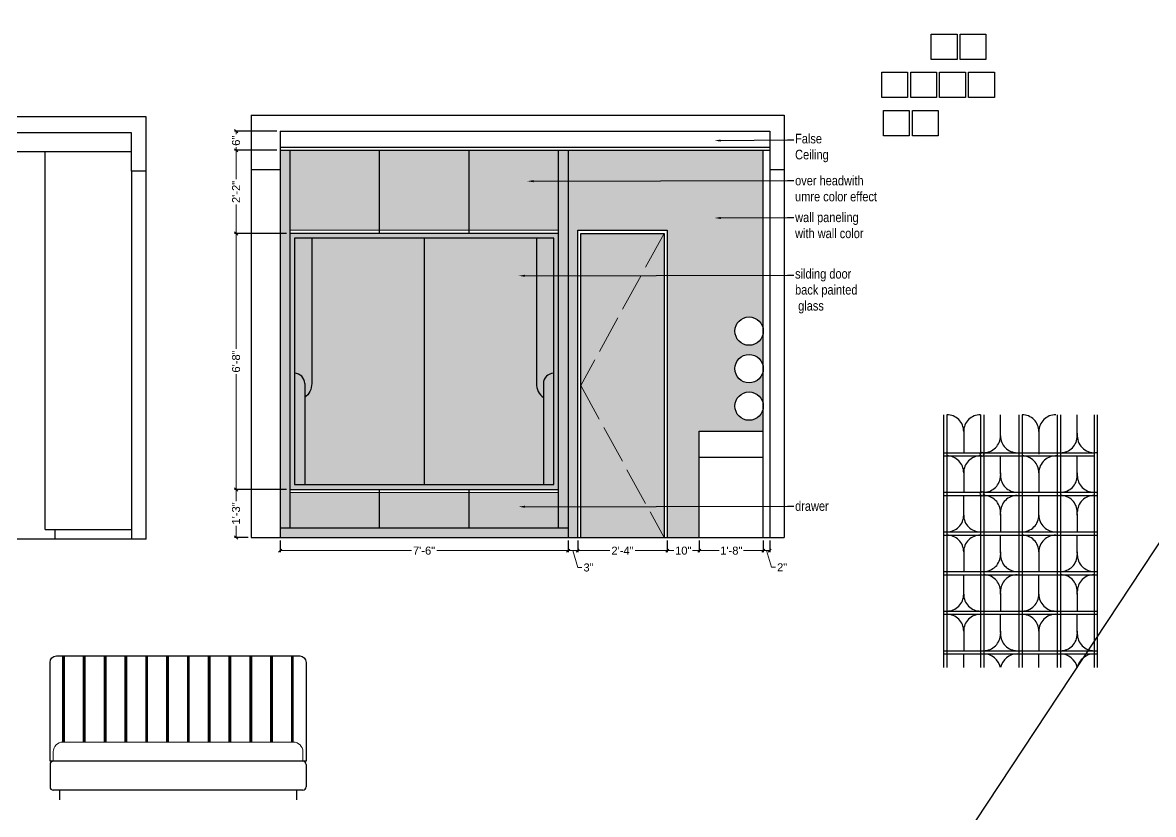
# Model space of a CAD drawing. Header units: millimetres. Extents: x 56222 to 3066687, y -650199 to -121287.
# Drawn here: x 128827.4 to 129180.8, y -183241.9 to -182994.4 of the extents above; entities that cross this region are included whole.
import ezdxf
from ezdxf import colors
from ezdxf.entities.mleader import LeaderData, LeaderLine
from ezdxf.math import Vec2, Vec3

# ---------------------------------------------------------------- set-up
doc = ezdxf.new("R2010")
doc.units = ezdxf.units.MM
doc.header["$MEASUREMENT"] = 0
doc.header["$PDMODE"] = 35
doc.linetypes.add('ACAD_ISO02W100', pattern=[15, 12, -3])
doc.layers.get('Defpoints').update_dxf_attribs({"color": 220})
doc.layers.add('AR HATCH-7', color=7, linetype='Continuous')
for name, color, linetype, lineweight in [('dim05', 1, 'Continuous', 13), ('FURNI', 25, 'Continuous', 5), ('FURNITURE', 32, 'Continuous', 9), ('SECTION ( SLAB PLine )', 104, 'Continuous', 30), ('Text', 7, 'Continuous', 15), ('TILE', 14, 'Continuous', 9), ('wall', 7, 'Continuous', 30), ('XX~SLAB ( BEAM )~ ( DIM )', 7, 'Continuous', 9)]:
    doc.layers.add(name, color=color, linetype=linetype, lineweight=lineweight)
doc.styles.add('Arial', font='arial.ttf')
doc.styles.get("Standard").update_dxf_attribs({"font": 'arial.ttf', "height": 6})
doc.styles.add('style4', font='ARIALN.TTF')
doc.dimstyles.new('ISO-25', dxfattribs={"dimtxt": 2.5, "dimasz": 1, "dimexe": 0.5, "dimexo": 1, "dimtad": 0, "dimdec": 1, "dimlunit": 4, "dimtxsty": 'Standard', "dimblk": 'OBLIQUE', "dimcen": 2.5, "dimclrd": 1, "dimclre": 1, "dimclrt": 5, "dimadec": 0, "dimazin": 0, "dimtfac": 1, "dimtdec": 1, "dimtmove": 0, "dimatfit": 3, "dimfxl": 1, "dimlwd": -1, "dimarcsym": 0})

# ---------------------------------------------------------------- blocks, each defined once
blk = doc.blocks.new('_Oblique')
at = {"layer": 'wall', "color": 0, "lineweight": -2}
blk.add_line((-0.5, -0.5), (0.5, 0.5), dxfattribs=at)
blk = doc.blocks.new('*D251')
at = {"layer": 'Defpoints', "color": 0, "lineweight": 30, "transparency": 16777216}
for p in [(128907.9007608102, -183028.3383453795), (128894.152326698, -183034.3383453795), (128907.9007608102, -183034.3383453795)]:
    blk.add_point(p, dxfattribs=at)
at = {"layer": 'dim05', "color": 1, "linetype": 'Continuous', "lineweight": -2, "transparency": 16777216}
for p, q in [((128906.9007608102, -183028.3383453795), (128893.652326698, -183028.3383453795)), ((128906.9007608102, -183034.3383453795), (128893.652326698, -183034.3383453795))]:
    blk.add_line(p, q, dxfattribs=at)
at = {"layer": 'dim05', "color": 1, "linetype": 'Continuous', "transparency": 16777216}
for p, q in [((128894.152326698, -183028.3383453795), (128894.152326698, -183029.2697914914)), ((128894.152326698, -183034.3383453795), (128894.152326698, -183033.4068992676))]:
    blk.add_line(p, q, dxfattribs=at)
at = {"layer": 'dim05', "color": 1, "transparency": 16777216}
for p, rotation in [((128894.152326698, -183028.3383453795), 90), ((128894.152326698, -183034.3383453795), 270)]:
    blk.add_blockref('_Oblique', p, dxfattribs=dict(at, rotation=rotation))
at = {"layer": 'dim05', "color": 5, "lineweight": 25, "transparency": 16777216, "insert": (128894.1523266979, -183031.3383453795), "char_height": 2.5, "attachment_point": 5, "rotation": 90, "style": 'Arial'}
blk.add_mtext('6"', dxfattribs=at)
blk = doc.blocks.new('*D252')
at = {"layer": 'Defpoints', "color": 0, "lineweight": 30, "transparency": 16777216}
for p in [(128907.9007608102, -183034.3383453795), (128894.1523266981, -183060.3383453796), (128910.9007608102, -183060.3383453796)]:
    blk.add_point(p, dxfattribs=at)
at = {"layer": 'dim05', "color": 1, "linetype": 'Continuous', "lineweight": -2, "transparency": 16777216}
for p, q in [((128906.9007608102, -183034.3383453795), (128893.6523266981, -183034.3383453795)), ((128909.9007608102, -183060.3383453796), (128893.6523266981, -183060.3383453796))]:
    blk.add_line(p, q, dxfattribs=at)
at = {"layer": 'dim05', "color": 1, "linetype": 'Continuous', "transparency": 16777216}
for p, q in [((128894.1523266981, -183034.3383453795), (128894.1523266981, -183043.3692116824)), ((128894.1523266981, -183060.3383453796), (128894.1523266981, -183051.3074790767))]:
    blk.add_line(p, q, dxfattribs=at)
at = {"layer": 'dim05', "color": 1, "transparency": 16777216}
for p, rotation in [((128894.1523266981, -183034.3383453795), 90), ((128894.1523266981, -183060.3383453796), 270)]:
    blk.add_blockref('_Oblique', p, dxfattribs=dict(at, rotation=rotation))
at = {"layer": 'dim05', "color": 5, "lineweight": 25, "transparency": 16777216, "insert": (128894.152326698, -183047.3383453795), "char_height": 2.5, "attachment_point": 5, "rotation": 90, "style": 'Arial'}
blk.add_mtext('2\'-2"', dxfattribs=at)
blk = doc.blocks.new('*D253')
at = {"layer": 'Defpoints', "color": 0, "lineweight": 30, "transparency": 16777216}
for p in [(128910.9007608102, -183060.3383453796), (128894.1523266981, -183140.3383453796), (128910.9007608102, -183140.3383453796)]:
    blk.add_point(p, dxfattribs=at)
at = {"layer": 'dim05', "color": 1, "linetype": 'Continuous', "lineweight": -2, "transparency": 16777216}
for p, q in [((128909.9007608102, -183060.3383453796), (128893.6523266981, -183060.3383453796)), ((128909.9007608102, -183140.3383453796), (128893.6523266981, -183140.3383453796))]:
    blk.add_line(p, q, dxfattribs=at)
at = {"layer": 'dim05', "color": 1, "linetype": 'Continuous', "transparency": 16777216}
for p, q in [((128894.1523266981, -183060.3383453796), (128894.1523266981, -183096.3837069075)), ((128894.1523266981, -183140.3383453796), (128894.1523266981, -183104.2929838516))]:
    blk.add_line(p, q, dxfattribs=at)
at = {"layer": 'dim05', "color": 1, "transparency": 16777216}
for p, rotation in [((128894.1523266981, -183060.3383453796), 90), ((128894.1523266981, -183140.3383453796), 270)]:
    blk.add_blockref('_Oblique', p, dxfattribs=dict(at, rotation=rotation))
at = {"layer": 'dim05', "color": 5, "lineweight": 25, "transparency": 16777216, "insert": (128894.152326698, -183100.3383453796), "char_height": 2.5, "attachment_point": 5, "rotation": 90, "style": 'Arial'}
blk.add_mtext('6\'-8"', dxfattribs=at)
blk = doc.blocks.new('*D254')
at = {"layer": 'Defpoints', "color": 0, "lineweight": 30, "transparency": 16777216}
for p in [(128910.9007608102, -183140.3383453796), (128894.1523266982, -183155.3383453795), (128898.9007608102, -183155.3383453795)]:
    blk.add_point(p, dxfattribs=at)
at = {"layer": 'dim05', "color": 1, "linetype": 'Continuous', "lineweight": -2, "transparency": 16777216}
for p, q in [((128909.9007608102, -183140.3383453796), (128893.6523266982, -183140.3383453796)), ((128897.9007608102, -183155.3383453795), (128893.6523266982, -183155.3383453795))]:
    blk.add_line(p, q, dxfattribs=at)
at = {"layer": 'dim05', "color": 1, "linetype": 'Continuous', "transparency": 16777216}
for p, q in [((128894.1523266982, -183140.3383453796), (128894.1523266982, -183144.0081953113)), ((128894.1523266982, -183155.3383453795), (128894.1523266982, -183151.6684954478))]:
    blk.add_line(p, q, dxfattribs=at)
at = {"layer": 'dim05', "color": 1, "transparency": 16777216}
for p, rotation in [((128894.1523266982, -183140.3383453796), 90), ((128894.1523266982, -183155.3383453795), 270)]:
    blk.add_blockref('_Oblique', p, dxfattribs=dict(at, rotation=rotation))
at = {"layer": 'dim05', "color": 5, "lineweight": 25, "transparency": 16777216, "insert": (128894.1523266981, -183147.8383453795), "char_height": 2.5, "attachment_point": 5, "rotation": 90, "style": 'Arial'}
blk.add_mtext('1\'-3"', dxfattribs=at)
blk = doc.blocks.new('*D255')
at = {"layer": 'Defpoints', "color": 0, "lineweight": 30, "transparency": 16777216}
for p in [(128907.9007608101, -183155.3383453795), (128997.9007608101, -183155.3383453795), (128997.9007608101, -183159.4684683058)]:
    blk.add_point(p, dxfattribs=at)
at = {"layer": 'dim05', "color": 1, "linetype": 'Continuous', "lineweight": -2, "transparency": 16777216}
for p, q in [((128907.9007608101, -183156.3383453795), (128907.9007608101, -183159.9684683058)), ((128997.9007608101, -183156.3383453795), (128997.9007608101, -183159.9684683058))]:
    blk.add_line(p, q, dxfattribs=at)
at = {"layer": 'dim05', "color": 1, "linetype": 'Continuous', "transparency": 16777216}
for p, q in [((128907.9007608101, -183159.4684683058), (128948.9631755441, -183159.4684683058)), ((128997.9007608101, -183159.4684683058), (128956.8383460762, -183159.4684683058))]:
    blk.add_line(p, q, dxfattribs=at)
at = {"layer": 'dim05', "color": 1, "transparency": 16777216, "rotation": 180}
blk.add_blockref('_Oblique', (128907.9007608101, -183159.4684683058), dxfattribs=at)
at = {"layer": 'dim05', "color": 1, "transparency": 16777216}
blk.add_blockref('_Oblique', (128997.9007608101, -183159.4684683058), dxfattribs=at)
at = {"layer": 'dim05', "color": 5, "lineweight": 25, "transparency": 16777216, "insert": (128952.9007608101, -183159.4684683058), "char_height": 2.5, "attachment_point": 5, "style": 'Arial'}
blk.add_mtext('7\'-6"', dxfattribs=at)
blk = doc.blocks.new('*D256')
at = {"layer": 'Defpoints', "color": 0, "lineweight": 30, "transparency": 16777216}
for p in [(128997.9007608101, -183155.3383453795), (129000.9007608101, -183155.3383453795), (129000.9007608101, -183159.4684683058)]:
    blk.add_point(p, dxfattribs=at)
at = {"layer": 'dim05', "color": 1, "linetype": 'Continuous', "lineweight": -2, "transparency": 16777216}
for p, q in [((128997.9007608101, -183156.3383453795), (128997.9007608101, -183159.9684683058)), ((129000.9007608101, -183156.3383453795), (129000.9007608101, -183159.9684683058))]:
    blk.add_line(p, q, dxfattribs=at)
at = {"layer": 'dim05', "color": 1, "linetype": 'Continuous', "transparency": 16777216}
for p, q in [((128997.9007608101, -183159.4684683058), (129000.9007608101, -183159.4684683058)), ((128999.4007608101, -183159.4684683058), (129000.9815674268, -183164.7378236946)), ((129000.9815674268, -183164.7378236946), (129002.2315674268, -183164.7378236946))]:
    blk.add_line(p, q, dxfattribs=at)
at = {"layer": 'dim05', "color": 1, "transparency": 16777216, "rotation": 180}
blk.add_blockref('_Oblique', (128997.9007608101, -183159.4684683058), dxfattribs=at)
at = {"layer": 'dim05', "color": 1, "transparency": 16777216}
blk.add_blockref('_Oblique', (129000.9007608101, -183159.4684683058), dxfattribs=at)
at = {"layer": 'dim05', "color": 5, "lineweight": 25, "transparency": 16777216, "insert": (129004.2924473722, -183164.7378236946), "char_height": 2.5, "attachment_point": 5, "style": 'Arial'}
blk.add_mtext('3"', dxfattribs=at)
blk = doc.blocks.new('*D257')
at = {"layer": 'Defpoints', "color": 0, "lineweight": 30, "transparency": 16777216}
for p in [(129000.9007608101, -183155.3383453795), (129028.9007608101, -183155.3383453795), (129028.9007608101, -183159.4684683058)]:
    blk.add_point(p, dxfattribs=at)
at = {"layer": 'dim05', "color": 1, "linetype": 'Continuous', "lineweight": -2, "transparency": 16777216}
for p, q in [((129000.9007608101, -183156.3383453795), (129000.9007608101, -183159.9684683058)), ((129028.9007608101, -183156.3383453795), (129028.9007608101, -183159.9684683058))]:
    blk.add_line(p, q, dxfattribs=at)
at = {"layer": 'dim05', "color": 1, "linetype": 'Continuous', "transparency": 16777216}
for p, q in [((129000.9007608101, -183159.4684683058), (129010.931627113, -183159.4684683058)), ((129028.9007608101, -183159.4684683058), (129018.8698945073, -183159.4684683058))]:
    blk.add_line(p, q, dxfattribs=at)
at = {"layer": 'dim05', "color": 1, "transparency": 16777216, "rotation": 180}
blk.add_blockref('_Oblique', (129000.9007608101, -183159.4684683058), dxfattribs=at)
at = {"layer": 'dim05', "color": 1, "transparency": 16777216}
blk.add_blockref('_Oblique', (129028.9007608101, -183159.4684683058), dxfattribs=at)
at = {"layer": 'dim05', "color": 5, "lineweight": 25, "transparency": 16777216, "insert": (129014.9007608101, -183159.4684683058), "char_height": 2.5, "attachment_point": 5, "style": 'Arial'}
blk.add_mtext('2\'-4"', dxfattribs=at)
blk = doc.blocks.new('*D258')
at = {"layer": 'Defpoints', "color": 0, "lineweight": 30, "transparency": 16777216}
for p in [(129028.9007608101, -183155.3383453795), (129038.9007608101, -183155.3383453795), (129038.9007608101, -183159.4684683058)]:
    blk.add_point(p, dxfattribs=at)
at = {"layer": 'dim05', "color": 1, "linetype": 'Continuous', "lineweight": -2, "transparency": 16777216}
for p, q in [((129028.9007608101, -183156.3383453795), (129028.9007608101, -183159.9684683058)), ((129038.9007608101, -183156.3383453795), (129038.9007608101, -183159.9684683058))]:
    blk.add_line(p, q, dxfattribs=at)
at = {"layer": 'dim05', "color": 1, "linetype": 'Continuous', "transparency": 16777216}
for p, q in [((129028.9007608101, -183159.4684683058), (129030.985515244, -183159.4684683058)), ((129038.9007608101, -183159.4684683058), (129036.8160063763, -183159.4684683058))]:
    blk.add_line(p, q, dxfattribs=at)
at = {"layer": 'dim05', "color": 1, "transparency": 16777216, "rotation": 180}
blk.add_blockref('_Oblique', (129028.9007608101, -183159.4684683058), dxfattribs=at)
at = {"layer": 'dim05', "color": 1, "transparency": 16777216}
blk.add_blockref('_Oblique', (129038.9007608101, -183159.4684683058), dxfattribs=at)
at = {"layer": 'dim05', "color": 5, "lineweight": 25, "transparency": 16777216, "insert": (129033.9007608101, -183159.4684683058), "char_height": 2.5, "attachment_point": 5, "style": 'Arial'}
blk.add_mtext('10"', dxfattribs=at)
blk = doc.blocks.new('*D259')
at = {"layer": 'Defpoints', "color": 0, "lineweight": 30, "transparency": 16777216}
for p in [(129038.9007608101, -183155.3383453795), (129058.9007608101, -183155.3383453795), (129058.9007608101, -183159.4684683058)]:
    blk.add_point(p, dxfattribs=at)
at = {"layer": 'dim05', "color": 1, "linetype": 'Continuous', "lineweight": -2, "transparency": 16777216}
for p, q in [((129038.9007608101, -183156.3383453795), (129038.9007608101, -183159.9684683058)), ((129058.9007608101, -183156.3383453795), (129058.9007608101, -183159.9684683058))]:
    blk.add_line(p, q, dxfattribs=at)
at = {"layer": 'dim05', "color": 1, "linetype": 'Continuous', "transparency": 16777216}
for p, q in [((129038.9007608101, -183159.4684683058), (129045.0706107419, -183159.4684683058)), ((129058.9007608101, -183159.4684683058), (129052.7309108783, -183159.4684683058))]:
    blk.add_line(p, q, dxfattribs=at)
at = {"layer": 'dim05', "color": 1, "transparency": 16777216, "rotation": 180}
blk.add_blockref('_Oblique', (129038.9007608101, -183159.4684683058), dxfattribs=at)
at = {"layer": 'dim05', "color": 1, "transparency": 16777216}
blk.add_blockref('_Oblique', (129058.9007608101, -183159.4684683058), dxfattribs=at)
at = {"layer": 'dim05', "color": 5, "lineweight": 25, "transparency": 16777216, "insert": (129048.9007608101, -183159.4684683058), "char_height": 2.5, "attachment_point": 5, "style": 'Arial'}
blk.add_mtext('1\'-8"', dxfattribs=at)
blk = doc.blocks.new('*D260')
at = {"layer": 'Defpoints', "color": 0, "lineweight": 30, "transparency": 16777216}
for p in [(129058.9007608101, -183155.3383453795), (129060.9007608101, -183155.3383453795), (129060.9007608101, -183159.4684683058)]:
    blk.add_point(p, dxfattribs=at)
at = {"layer": 'dim05', "color": 1, "linetype": 'Continuous', "lineweight": -2, "transparency": 16777216}
for p, q in [((129058.9007608101, -183156.3383453795), (129058.9007608101, -183159.9684683058)), ((129060.9007608101, -183156.3383453795), (129060.9007608101, -183159.9684683058))]:
    blk.add_line(p, q, dxfattribs=at)
at = {"layer": 'dim05', "color": 1, "linetype": 'Continuous', "transparency": 16777216}
for p, q in [((129058.9007608101, -183159.4684683058), (129060.9007608101, -183159.4684683058)), ((129059.9007608101, -183159.4684683058), (129061.4616151758, -183164.6713161912)), ((129061.4616151758, -183164.6713161912), (129062.7116151758, -183164.6713161912))]:
    blk.add_line(p, q, dxfattribs=at)
at = {"layer": 'dim05', "color": 1, "transparency": 16777216, "rotation": 180}
blk.add_blockref('_Oblique', (129058.9007608101, -183159.4684683058), dxfattribs=at)
at = {"layer": 'dim05', "color": 1, "transparency": 16777216}
blk.add_blockref('_Oblique', (129060.9007608101, -183159.4684683058), dxfattribs=at)
at = {"layer": 'dim05', "color": 5, "lineweight": 25, "transparency": 16777216, "insert": (129064.794664289, -183164.6713161912), "char_height": 2.5, "attachment_point": 5, "style": 'Arial'}
blk.add_mtext('2"', dxfattribs=at)

msp = doc.modelspace()

# ---------------------------------------------------------------- hatches: boundary and pattern name
at = {"layer": 'AR HATCH-7', "lineweight": 30, "true_color": 0x9b9278, "transparency": 33554687}
h = msp.add_hatch(color=252, dxfattribs=at)
h.dxf.hatch_style = 1
h.paths.add_polyline_path([(128910.9007608101, -183034.3383453795), (128907.9007608101, -183034.3383453795), (128907.9007608101, -183040.3383453794), (128907.9007608101, -183152.3383453795), (128910.9007608101, -183152.3383453795)])
h.paths.add_polyline_path([(128997.9007608101, -183034.3383453795), (128994.9007608101, -183034.3383453795), (128994.9007608102, -183152.3383453794), (128997.9007608101, -183152.3383453794)])
h.paths.add_polyline_path([(128997.9007608101, -183152.3383453794), (128907.9007608101, -183152.3383453795), (128907.9007608101, -183155.3383453795), (128997.9007608101, -183155.3383453795)])
h.paths.add_polyline_path([(128938.9007608101, -183141.3383453795), (128910.9007608101, -183141.3383453795), (128910.9007608101, -183152.3383453795), (128938.9007608101, -183152.3383453795)])
h.paths.add_polyline_path([(128966.9007608102, -183141.3383453795), (128938.9007608101, -183141.3383453795), (128938.9007608101, -183152.3383453795), (128966.9007608102, -183152.3383453795)])
h.paths.add_polyline_path([(128994.9007608102, -183141.3383453795), (128966.9007608102, -183141.3383453795), (128966.9007608102, -183152.3383453795), (128994.9007608102, -183152.3383453794)])
at = {"layer": 'AR HATCH-7', "lineweight": 30, "true_color": 0xf6f4f3, "transparency": 33554687}
h = msp.add_hatch(color=7, dxfattribs=at)
h.dxf.hatch_style = 1
h.set_gradient(color1=(231, 226, 223), color2=(252, 218, 219), name='CURVED')
h.paths.add_polyline_path([(128938.9007608101, -183034.3383453795), (128910.9007608101, -183034.3383453795), (128910.9007608101, -183059.3383453795), (128938.9007608101, -183059.3383453795)])
h.paths.add_polyline_path([(128966.9007608102, -183034.3383453795), (128938.9007608101, -183034.3383453795), (128938.9007608101, -183059.3383453795), (128966.9007608102, -183059.3383453795)])
h.paths.add_polyline_path([(128994.9007608101, -183034.3383453795), (128966.9007608102, -183034.3383453795), (128966.9007608102, -183059.3383453795), (128994.9007608101, -183059.3383453795)])
at = {"layer": 'AR HATCH-7', "lineweight": 30, "true_color": 0xe7e2df, "transparency": 33554687}
h = msp.add_hatch(color=254, dxfattribs=at)
h.dxf.hatch_style = 1
h.paths.add_polyline_path([(129027.9007608101, -183060.3383453795), (129001.9007608101, -183060.3383453795), (129001.9007608101, -183155.3383453795), (129027.9007608101, -183155.3383453795)], flags=17)
edge = h.paths.add_edge_path()
edge.add_line((129058.9007608101, -183034.3383453795), (128997.9007608101, -183034.3383453795))
edge.add_line((128997.9007608101, -183034.3383453795), (128997.9007608101, -183155.3383453795))
edge.add_line((128997.9007608101, -183155.3383453795), (129000.9007608101, -183155.3383453795))
edge.add_line((129000.9007608101, -183155.3383453795), (129000.9007608101, -183059.3383453795))
edge.add_line((129000.9007608101, -183059.3383453795), (129028.9007608101, -183059.3383453795))
edge.add_line((129028.9007608101, -183059.3383453795), (129028.9007608101, -183155.3383453795))
edge.add_line((129028.9007608101, -183155.3383453795), (129038.9007608101, -183155.3383453795))
edge.add_line((129038.9007608101, -183155.3383453795), (129038.9007608101, -183122.1627984168))
edge.add_line((129038.9007608101, -183122.1627984168), (129058.9007608101, -183122.1627984168))
edge.add_line((129058.9007608101, -183122.1627984168), (129058.9007608101, -183102.5733356304))
edge.add_arc((129054.464131254, -183102.5733356304), 4.436629556119442, -180, 0, ccw=False)
edge.add_arc((129054.464131254, -183102.5733356304), 4.436629556119442, 0, 180, ccw=False)
edge.add_line((129058.9007608101, -183102.5733356304), (129058.9007608101, -183090.8508615775))
edge.add_arc((129054.464131254, -183090.8508615775), 4.436629556119442, -180, 0, ccw=False)
edge.add_arc((129054.464131254, -183090.8508615775), 4.436629556119442, 0, 180, ccw=False)
edge.add_line((129058.9007608101, -183090.8508615775), (129058.9007608101, -183034.3383453795))
edge = h.paths.add_edge_path(flags=17)
edge.add_arc((129054.464131254, -183114.2958096834), 4.436629556119442, 0, 360)
at = {"layer": 'AR HATCH-7', "lineweight": 30, "true_color": 0x9b9278, "transparency": 33554687}
h = msp.add_hatch(color=252, dxfattribs=at)
h.dxf.hatch_style = 1
edge = h.paths.add_edge_path()
edge.add_arc((128993.4007608102, -183107.2402973323), 3.200237848417601, 90.0000000015632, 180)
edge.add_line((128990.2005229618, -183107.2402973323), (128990.2005229618, -183111.596178247))
edge.add_arc((128993.4007608101, -183107.2402973323), 5.405110621359199, 180, 233.6955130517016, ccw=False)
edge.add_line((128987.9956501888, -183107.2402973323), (128987.9956501888, -183061.8383453795))
edge.add_line((128987.9956501888, -183061.8383453795), (128912.4007608101, -183061.8383453795))
edge.add_line((128912.4007608101, -183061.8383453795), (128912.4007608101, -183138.8383453795))
edge.add_line((128912.4007608101, -183138.8383453795), (128993.4007608102, -183138.8383453795))
edge.add_line((128993.4007608102, -183138.8383453795), (128993.4007608102, -183104.0400594839))
edge = h.paths.add_edge_path()
edge.add_arc((128993.4007608101, -183107.2402973323), 5.405110621359199, 180, 233.6955130517016)
edge.add_line((128990.2005229618, -183111.596178247), (128990.2005229618, -183107.2402973323))
edge.add_arc((128993.4007608102, -183107.2402973323), 3.200237848417601, 90.0000000015632, 180, ccw=False)
edge.add_line((128993.4007608102, -183104.0400594839), (128993.4007608101, -183061.8383453795))
edge.add_line((128993.4007608101, -183061.8383453795), (128987.9956501888, -183061.8383453795))
edge.add_line((128987.9956501888, -183061.8383453795), (128987.9956501888, -183107.2402973323))
h.paths.add_polyline_path([(128994.9007608101, -183060.3383453795), (128910.9007608101, -183060.3383453795), (128910.9007608101, -183140.3383453795), (128994.9007608102, -183140.3383453795)])
at = {"layer": 'AR HATCH-7', "lineweight": 30, "true_color": 0xe7e2df, "transparency": 33554687}
h = msp.add_hatch(color=254, dxfattribs=at)
h.dxf.hatch_style = 1
h.paths.add_polyline_path([(128917.8058714315, -183061.8383453795), (128912.4007608101, -183061.8383453795), (128912.4007608101, -183104.0400594839, -0.4142135623730951), (128915.6009986585, -183107.2402973323), (128915.6009986585, -183111.596178247, 0.2386740552067552), (128917.8058714315, -183107.2402973323)])
h.paths.add_polyline_path([(128993.4007608101, -183061.8383453795), (128987.9956501888, -183061.8383453795), (128987.9956501888, -183107.2402973323, 0.2386740552067554), (128990.2005229618, -183111.596178247), (128990.2005229618, -183107.2402973323, -0.4142135623745543), (128993.4007608102, -183104.0400594839)])
at = {"layer": 'AR HATCH-7', "lineweight": 30, "true_color": 0xf6f4f3, "transparency": 33554687}
h = msp.add_hatch(color=7, dxfattribs=at)
h.dxf.hatch_style = 1
h.set_gradient(color1=(231, 226, 223), color2=(252, 218, 219), name='CURVED')
h.paths.add_polyline_path([(128952.9007608101, -183061.8383453795), (128917.8058714315, -183061.8383453795), (128917.8058714315, -183107.2402973323, -0.2386740552067552), (128915.6009986585, -183111.596178247), (128915.6009986585, -183138.8383453795), (128952.9007608101, -183138.8383453795)])
h = msp.add_hatch(color=7, dxfattribs=at)
h.dxf.hatch_style = 1
h.set_gradient(color1=(231, 226, 223), color2=(252, 218, 219), name='CURVED')
h.paths.add_polyline_path([(128987.9956501888, -183061.8383453795), (128952.9007608101, -183061.8383453795), (128952.9007608101, -183138.8383453795), (128990.2005229618, -183138.8383453795), (128990.2005229618, -183111.596178247, -0.2386740552067552), (128987.9956501888, -183107.2402973323)])
at = {"layer": 'AR HATCH-7', "lineweight": 30, "true_color": 0x9b9278, "transparency": 33554687}
h = msp.add_hatch(color=252, dxfattribs=at)
h.dxf.hatch_style = 1
h.paths.add_polyline_path([(128915.6009986585, -183107.2402973323, 0.4142135623730951), (128912.4007608101, -183104.0400594839), (128912.4007608101, -183138.8383453795), (128915.6009986585, -183138.8383453795)])
h.paths.add_polyline_path([(128993.4007608102, -183104.0400594839, 0.4142135623745543), (128990.2005229618, -183107.2402973323), (128990.2005229618, -183138.8383453795), (128993.4007608102, -183138.8383453795)])

# ---------------------------------------------------------------- linework, layer by layer
at = {"layer": 'FURNI', "lineweight": 30}
for p, q in [((128834.5116119901, -183152.8487709357), (128834.5116119901, -183034.8487709344)), ((128834.5116119901, -183152.8487709357), (128861.5116119902, -183152.8487709357)), ((128837.5116119901, -183152.8487709357), (128837.5116119901, -183155.8487709344))]:
    msp.add_line(p, q, dxfattribs=at)
at = {"layer": 'FURNITURE', "lineweight": 30}
for p, q in [((128910.9007608101, -183034.3383453795), (128910.9007608101, -183152.3383453795)), ((128938.9007608101, -183034.3383453795), (128938.9007608101, -183060.3383453795)), ((128966.9007608102, -183034.3383453795), (128966.9007608102, -183060.3383453795)), ((128994.9007608102, -183152.3383453795), (128994.9007608101, -183034.3383453795)), ((128997.9007608101, -183034.3383453795), (128997.9007608101, -183155.3383453795)), ((129058.9007608101, -183155.3383453795), (129058.9007608101, -183034.3383453795)), ((128994.9007608101, -183060.3383453795), (128910.9007608101, -183060.3383453795)), ((128952.9007608101, -183061.8383453795), (128952.9007608101, -183138.8383453795)), ((128915.6009986585, -183107.2402973323), (128915.6009986585, -183138.8383453795)), ((128990.2005229618, -183107.2402973323), (128990.2005229618, -183138.8383453795)), ((129038.9007608101, -183155.3383453795), (129038.9007608101, -183122.1627984168)), ((129038.9007608101, -183122.1627984168), (129058.9007608101, -183122.1627984168)), ((129038.9007608101, -183130.2593461789), (129058.9007608101, -183130.2593461789)), ((128910.9007608101, -183140.3383453795), (128994.9007608102, -183140.3383453795)), ((128938.9007608101, -183140.3383453795), (128938.9007608101, -183152.3383453795)), ((128966.9007608102, -183140.3383453795), (128966.9007608102, -183152.3383453795)), ((128907.9007608101, -183152.3383453795), (128997.9007608101, -183152.3383453794)), ((128840.0249263538, -183219.3046829797), (128840.0249263538, -183192.3872920082)), ((128840.2749263538, -183219.3046829797), (128840.2749263538, -183192.3872920082)), ((128840.5249263538, -183219.3046829797), (128840.5249263538, -183192.3872920082)), ((128846.5249263538, -183219.3046829797), (128846.5249263538, -183192.3872920082)), ((128846.7749263538, -183219.3046829797), (128846.7749263538, -183192.3872920082)), ((128847.0249263538, -183219.3046829797), (128847.0249263538, -183192.3872920082)), ((128853.0249263538, -183219.3046829797), (128853.0249263538, -183192.3872920082)), ((128853.2749263538, -183219.3046829797), (128853.2749263538, -183192.3872920082)), ((128853.5249263538, -183219.3046829797), (128853.5249263538, -183192.3872920082)), ((128859.5249263538, -183219.3046829797), (128859.5249263538, -183192.3872920082)), ((128859.7749263538, -183219.3046829797), (128859.7749263538, -183192.3872920082)), ((128860.0249263538, -183219.3046829797), (128860.0249263538, -183192.3872920082)), ((128866.0249263538, -183219.3046829797), (128866.0249263538, -183192.3872920082)), ((128866.2749263538, -183219.3046829797), (128866.2749263538, -183192.3872920082)), ((128866.5249263538, -183219.3046829797), (128866.5249263538, -183192.3872920082)), ((128872.5249263538, -183219.3046829797), (128872.5249263538, -183192.3872920082)), ((128872.7749263538, -183219.3046829797), (128872.7749263538, -183192.3872920082)), ((128873.0249263538, -183219.3046829797), (128873.0249263538, -183192.3872920082)), ((128879.0249263538, -183219.3046829797), (128879.0249263538, -183192.3872920082)), ((128879.2749263538, -183219.3046829797), (128879.2749263538, -183192.3872920082)), ((128879.5249263538, -183219.3046829797), (128879.5249263538, -183192.3872920082)), ((128885.5249263538, -183219.3046829797), (128885.5249263538, -183192.3872920082)), ((128885.7749263538, -183219.3046829797), (128885.7749263538, -183192.3872920082)), ((128886.0249263538, -183219.3046829797), (128886.0249263538, -183192.3872920082)), ((128892.0249263538, -183219.3046829797), (128892.0249263538, -183192.3872920082)), ((128892.2749263538, -183219.3046829797), (128892.2749263538, -183192.3872920082)), ((128892.5249263538, -183219.3046829797), (128892.5249263538, -183192.3872920082)), ((128898.5249263538, -183219.3046829797), (128898.5249263538, -183192.3872920082)), ((128898.7749263538, -183219.3046829797), (128898.7749263538, -183192.3872920082)), ((128899.0249263538, -183219.3046829797), (128899.0249263538, -183192.3872920082)), ((128905.0249263538, -183219.3046829797), (128905.0249263538, -183192.3872920082)), ((128905.2749263538, -183219.3046829797), (128905.2749263538, -183192.3872920082)), ((128905.5249263538, -183219.3046829797), (128905.5249263538, -183192.3872920082)), ((128911.5249263538, -183219.3046829797), (128911.5249263538, -183192.3872920082)), ((128911.7749263538, -183219.3046829797), (128911.7749263538, -183192.3872920082)), ((128912.0249263538, -183219.3046829797), (128912.0249263538, -183192.3872920082)), ((128836.0249263538, -183226.3046829797), (128836.0249263538, -183233.3046829797)), ((128915.0249263538, -183225.3046829797), (128837.0249263538, -183225.3046829797)), ((128916.0249263538, -183226.3046829797), (128916.0249263538, -183233.3046829797)), ((128915.0249263538, -183234.3046829797), (128837.0249263538, -183234.3046829797)), ((128839.0249263538, -183234.3046829797), (128839.0249263538, -183237.3046829797)), ((128913.0249263538, -183234.3046829797), (128913.0249263538, -183237.3046829797))]:
    msp.add_line(p, q, dxfattribs=at)
at = {"layer": 'FURNITURE', "lineweight": 5}
for p, q in [((128910.9007608101, -183059.3383453795), (128994.9007608101, -183059.3383453795)), ((128910.9007608101, -183141.3383453795), (128994.9007608102, -183141.3383453795))]:
    msp.add_line(p, q, dxfattribs=at)
at = {"layer": 'FURNITURE', "lineweight": 25}
for p, q in [((129115.2628165892, -183116.975612738), (129115.2628165892, -183195.9756127403)), ((129116.2628165892, -183116.975612738), (129116.2628165893, -183195.9756127403)), ((129126.763566572, -183116.975612738), (129126.763566572, -183128.850596885)), ((129127.763566572, -183116.975612738), (129127.763566572, -183128.850596885)), ((129133.0139415633, -183123.6005968716, -1.195008580466135e-08), (129133.0139415633, -183116.9756127381)), ((129138.7643165546, -183116.975612738), (129138.7643165546, -183195.9756127403)), ((129139.7643165546, -183116.975612738), (129139.7643165547, -183195.9756127403)), ((129150.7650665373, -183116.975612738), (129150.7650665373, -183195.9756127403)), ((129151.7650665373, -183116.975612738), (129151.7650665374, -183195.9756127403)), ((129157.0154415287, -183123.6005968716, -1.195008580466135e-08), (129157.0154415287, -183116.9756127381)), ((129162.2658165201, -183116.975612738), (129162.2658165201, -183195.9756127403)), ((129163.2658165201, -183116.975612738), (129163.2658165201, -183195.9756127403)), ((129121.5131915806, -183122.225612738), (129121.5131915806, -183128.850596885)), ((129145.0139408252, -183122.225612738, -2.219304305237196e-08), (129145.0139408252, -183129.350596885, -2.219304305237195e-08)), ((129157.0154415287, -183122.7256127514, -2.219304305432766e-08), (129157.0154415287, -183123.6005968716)), ((129157.0154415287, -183122.7256127514, -2.219304305432766e-08), (129157.0154415287, -183123.6005968716)), ((129115.2628165892, -183128.850596885), (129127.0564597908, -183128.850596885)), ((129115.2628165892, -183129.850596885), (129127.0564597908, -183129.850596885)), ((129126.763566572, -183129.850596885), (129126.763566572, -183141.5184742375)), ((129127.4706733532, -183128.850596885), (129162.2658165201, -183128.8505968851)), ((129127.4706733531, -183129.850596885), (129162.2658165201, -183129.8505968849)), ((129127.7635665719, -183129.850596885), (129127.7635665719, -183141.5184742374)), ((129133.0139415633, -183135.5380889585, -1.109652152716384e-08), (129133.0139415633, -183129.850596885)), ((129157.0154415287, -183135.9755810186, -1.195008580466136e-08), (129157.0154415287, -183129.8505968849)), ((129121.5131915806, -183135.1005968985, -2.219304305432767e-08), (129121.5131915806, -183141.225581032, -2.219304305432767e-08)), ((129133.0139415633, -183135.1005968985, -2.219304305432767e-08), (129133.0139415633, -183135.9755810186)), ((129133.0139415633, -183135.1005968985, -2.219304305432767e-08), (129133.0139415633, -183135.9755810186)), ((129145.0139408252, -183135.1005968985, -4.438608610669963e-08), (129145.0139408252, -183141.225581032, -4.438608610669963e-08)), ((129157.0154415287, -183135.1005968985, -2.219304305432767e-08), (129157.0154415287, -183135.9755810186)), ((129157.0154415287, -183135.1005968985, -2.219304305432767e-08), (129157.0154415287, -183135.9755810186)), ((129115.2628165892, -183141.225581032), (129126.763566572, -183141.225581032)), ((129115.2628165892, -183142.225581032), (129126.763566572, -183142.225581032)), ((129121.5131915806, -183148.3505651656, -2.219304305432767e-08), (129121.5131915806, -183142.225581032, -2.219304305432767e-08)), ((129121.5131915806, -183148.3505651656, -2.219304305432767e-08), (129121.5131915806, -183142.225581032, -2.219304305432767e-08)), ((129126.763566572, -183141.9326877998), (129126.763566572, -183195.9756127403)), ((129127.7635665719, -183141.225581032), (129163.2658165201, -183141.225581032)), ((129127.7635665719, -183141.9326877999), (129127.7635665719, -183195.9756127403)), ((129127.7635665719, -183142.225581032), (129163.2658165201, -183142.225581032)), ((129145.0139408252, -183148.3505651656, -4.438608610669963e-08), (129145.0139408252, -183142.225581032, -4.438608610669963e-08)), ((129133.0139415633, -183148.3505651657, -2.219304305432767e-08), (129133.0139415633, -183147.4755810456)), ((129133.0139415633, -183148.3505651657, -2.219304305432767e-08), (129133.0139415633, -183147.4755810456)), ((129157.0154415287, -183148.3505651657, -2.219304305432767e-08), (129157.0154415287, -183147.4755810456)), ((129157.0154415287, -183148.3505651657, -2.219304305432767e-08), (129157.0154415287, -183147.4755810456)), ((129133.0139415633, -183147.9130731056, -1.109652152716384e-08), (129133.0139415633, -183153.6005651791)), ((129157.0154415287, -183147.9130731056, -1.109652152716384e-08), (129157.0154415287, -183153.6005651791)), ((129115.2628165892, -183153.6005651791), (129163.2658165201, -183153.6005651791)), ((129115.2628165892, -183154.6005651791), (129163.2658165201, -183154.6005651791)), ((129133.0139415633, -183160.2880572525, -1.109652152716384e-08), (129133.0139415633, -183154.600565179)), ((129157.0154415287, -183160.2880572525, -1.109652152716384e-08), (129157.0154415287, -183154.600565179)), ((129121.5131915806, -183159.8505651925, -2.219304305432767e-08), (129121.5131915806, -183165.975549326, -2.219304305432767e-08)), ((129133.0139415633, -183159.8505651925, -2.219304305432767e-08), (129133.0139415633, -183160.7255493126)), ((129133.0139415633, -183159.8505651925, -2.219304305432767e-08), (129133.0139415633, -183160.7255493126)), ((129145.0139408252, -183159.8505651925, -4.438608610669963e-08), (129145.0139408252, -183165.975549326, -4.438608610669963e-08)), ((129157.0154415287, -183159.8505651925, -2.219304305432767e-08), (129157.0154415287, -183160.7255493126)), ((129157.0154415287, -183159.8505651925, -2.219304305432767e-08), (129157.0154415287, -183160.7255493126)), ((129115.2628165892, -183165.9755493261), (129163.2658165201, -183165.9755493261)), ((129115.2628165892, -183166.9755493261), (129163.2658165201, -183166.9755493261)), ((129121.5131915806, -183173.1005334597, -2.219304305432767e-08), (129121.5131915806, -183166.9755493261, -2.219304305432767e-08)), ((129145.0139408252, -183173.1005334597, -4.438608610669963e-08), (129145.0139408252, -183166.9755493261, -4.438608610669963e-08)), ((129145.0139408252, -183173.1005334597, -4.438608610669963e-08), (129145.0139408252, -183166.9755493261, -4.438608610669963e-08)), ((129133.0139415633, -183173.1005334597, -2.219304305432767e-08), (129133.0139415633, -183172.2255493395)), ((129133.0139415633, -183173.1005334597, -2.219304305432767e-08), (129133.0139415633, -183172.2255493395)), ((129157.0154415287, -183173.1005334597, -2.219304305432767e-08), (129157.0154415287, -183172.2255493395)), ((129157.0154415287, -183173.1005334597, -2.219304305432767e-08), (129157.0154415287, -183172.2255493395)), ((129133.0139415633, -183172.6630413996, -1.109652152716384e-08), (129133.0139415633, -183178.3505334731)), ((129157.0154415287, -183172.6630413996, -1.109652152716384e-08), (129157.0154415287, -183178.3505334731)), ((129115.2628165892, -183178.3505334731), (129163.2658165201, -183178.3505334731)), ((129115.2628165892, -183179.3505334731), (129163.2658165201, -183179.3505334731)), ((129133.0139415633, -183185.0380255466, -1.109652152716384e-08), (129133.0139415633, -183179.3505334731)), ((129157.0154415287, -183185.0380255466, -1.109652152716384e-08), (129157.0154415287, -183179.3505334731)), ((129121.5131915806, -183184.6005334865), (129121.5131915806, -183190.7255176201)), ((129133.0139415633, -183184.6005334865, -2.219304305432767e-08), (129133.0139415633, -183185.4755176067)), ((129133.0139415633, -183184.6005334865, -2.219304305432767e-08), (129133.0139415633, -183185.4755176067)), ((129145.0139408252, -183184.6005334865, -2.21930430523219e-08), (129145.0139408252, -183190.7255176201, -2.21930430523219e-08)), ((129157.0154415287, -183184.6005334865, -2.219304305432767e-08), (129157.0154415287, -183185.4755176067)), ((129157.0154415287, -183184.6005334865, -2.219304305432767e-08), (129157.0154415287, -183185.4755176067)), ((129115.2628165892, -183190.7255176201), (129163.2658165201, -183190.7255176201)), ((129115.2628165892, -183191.7255176201), (129163.2658165201, -183191.7255176201)), ((129121.5131915806, -183195.9756127403), (129121.5131915806, -183191.7255176201)), ((129145.0139408252, -183195.9756127403), (129145.0139408252, -183191.7255176201, -2.219304305231775e-08))]:
    msp.add_line(p, q, dxfattribs=at)
at = {"layer": 'FURNITURE', "lineweight": 30}
for points in [[(128994.9007608101, -183060.3383453795), (128910.9007608101, -183060.3383453795)], [(128993.4007608101, -183107.2402973323), (128993.4007608101, -183061.8383453795), (128987.9956501888, -183061.8383453795), (128987.9956501888, -183107.2402973323)]]:
    msp.add_lwpolyline(points, dxfattribs=at)
msp.add_lwpolyline([(128993.4007608101, -183061.8383453795), (128912.4007608101, -183061.8383453795), (128912.4007608101, -183138.8383453795), (128993.4007608102, -183138.8383453795)], close=True, dxfattribs=at)
for points in [[(128917.8058714315, -183061.8383453795), (128917.8058714315, -183107.2402973323, -0.2386740552064184), (128915.6009986585, -183111.596178247)], [(128837.0249263538, -183225.3046829797), (128836.0249263538, -183225.3046829797), (128836.0249263538, -183194.3872920082, -0.414213562373095), (128838.0249263538, -183192.3872920082), (128914.0249263538, -183192.3872920082, -0.414213562373095), (128916.0249263538, -183194.3872920082), (128916.0249263538, -183225.3046829797), (128915.0249263538, -183225.3046829797)]]:
    msp.add_lwpolyline(points, format="xyb", dxfattribs=at)
at = {"layer": 'FURNITURE', "linetype": 'ACAD_ISO02W100', "lineweight": 5}
msp.add_lwpolyline([(129027.9007608101, -183060.3383453795), (129001.9007608101, -183107.8383453795), (129027.9007608101, -183155.3383453795)], dxfattribs=at)
at = {"layer": 'FURNITURE', "lineweight": 25}
for points in [[(129126.5564597908, -183129.350596885), (129127.263566572, -183128.6434901038), (129127.9706733531, -183129.350596885), (129127.263566572, -183130.0577036662)], [(129126.5564597908, -183141.7255810186), (129127.263566572, -183141.0184742374), (129127.9706733531, -183141.7255810186), (129127.263566572, -183142.4326877998)]]:
    msp.add_lwpolyline(points, close=True, dxfattribs=at)
at = {"layer": 'FURNITURE', "lineweight": 5}
msp.add_lwpolyline([(128915.0249263538, -183225.3046829797), (128915.0249263538, -183222.3046829797, 0.414213562373095), (128912.0249263538, -183219.3046829797), (128840.0249263538, -183219.3046829797, 0.414213562373095), (128837.0249263538, -183222.3046829797), (128837.0249263538, -183225.3046829797)], format="xyb", dxfattribs=at)
at = {"layer": 'FURNITURE', "lineweight": 30}
for centre in [(129054.464131254, -183090.8508615775), (129054.464131254, -183102.5733356304), (129054.464131254, -183114.2958096834)]:
    msp.add_circle(centre, 4.436629556119442, dxfattribs=at)
for centre, radius, start, end in [((128912.4007608101, -183107.2402973323), 3.20023784835503, 0, 90), ((128993.4007608101, -183107.2402973323), 3.20023784835503, 90, 180), ((128993.4007608101, -183107.2402973323), 5.405110621359199, 180, 233.6955130517104), ((128837.0249263538, -183226.3046829797), 1, 90, 180), ((128915.0249263538, -183226.3046829797), 1, 0, 90), ((128837.0249263538, -183233.3046829797), 1, 180, 269.9999999999609), ((128915.0249263538, -183233.3046829797), 1, 269.9999999999609, 0)]:
    msp.add_arc(centre, radius, start, end, dxfattribs=at)
at = {"layer": 'FURNITURE', "lineweight": 25}
for centre, radius, start, end in [((129116.2631915672, -183122.225612738, 2.219304305237196e-08), 5.25000001344597, 0, 90.0040923138478), ((129126.763191594, -183122.225612738, 2.219304305237196e-08), 5.25000001344597, 89.99590768615222, 180), ((129139.7639408118, -183122.225612738), 5.25000001344597, 0, 90.0040923138478), ((129150.2639408387, -183122.225612738), 5.25000001344597, 89.99590768615222, 180), ((129127.7639415499, -183123.6005968716), 5.25000001344597, 269.9959076861522, 0), ((129138.2639415768, -183123.6005968716), 5.25000001344597, 180, 270.0040923138478), ((129151.7654415153, -183123.6005968716), 5.25000001344597, 269.9959076861522, 0), ((129162.2654415421, -183123.6005968716), 5.25000001344597, 180, 280.9847440926474), ((129116.2631915672, -183135.1005968985), 5.25000001344597, 0, 90.0040923138478), ((129126.763191594, -183135.1005968985), 5.25000001344597, 89.99590768615222, 180), ((129139.7639408118, -183135.1005968985, -2.219304305432767e-08), 5.25000001344597, 0, 90.0040923138478), ((129150.2639408387, -183135.1005968985, -2.219304305432767e-08), 5.25000001344597, 84.52263468283533, 180), ((129127.7639415499, -183135.9755810186), 5.25000001344597, 269.9959076861522, 0), ((129138.2639415768, -183135.9755810186), 5.25000001344597, 180, 270.0040923138478), ((129151.7654415153, -183135.9755810186), 5.25000001344597, 269.9959076861522, 0), ((129162.2654415421, -183135.9755810186), 5.25000001344597, 180, 270.0040923138478), ((129127.7639415499, -183147.4755810456), 5.25000001344597, 0, 90.0040923138478), ((129138.2639415768, -183147.4755810456), 5.25000001344597, 89.99590768615222, 180), ((129151.7654415153, -183147.4755810456), 5.25000001344597, 0, 90.0040923138478), ((129162.2654415421, -183147.4755810456), 5.25000001344597, 89.99590768615222, 180), ((129116.2631915672, -183148.3505651656), 5.25000001344597, 269.9959076861522, 0), ((129126.763191594, -183148.3505651656), 5.25000001344597, 180, 270.0040923138478), ((129139.7639408118, -183148.3505651656, -2.219304305432767e-08), 5.25000001344597, 269.9959076861522, 0), ((129150.2639408387, -183148.3505651656, -2.219304305432767e-08), 5.25000001344597, 180, 270.0040923138478), ((129116.2631915672, -183159.8505651925), 5.25000001344597, 0, 90.0040923138478), ((129126.763191594, -183159.8505651925), 5.25000001344597, 89.99590768615222, 180), ((129139.7639408118, -183159.8505651925, -2.219304305432767e-08), 5.25000001344597, 0, 90.0040923138478), ((129150.2639408387, -183159.8505651925, -2.219304305432767e-08), 5.25000001344597, 89.99590768615222, 180), ((129127.7639415499, -183160.7255493126), 5.25000001344597, 269.9959076861522, 0), ((129138.2639415768, -183160.7255493126), 5.25000001344597, 180, 270.0040923138478), ((129151.7654415153, -183160.7255493126), 5.25000001344597, 269.9959076861522, 0), ((129162.2654415421, -183160.7255493126), 5.25000001344597, 180, 270.0040923138478), ((129127.7639415499, -183172.2255493395), 5.25000001344597, 0, 90.0040923138478), ((129138.2639415768, -183172.2255493395), 5.25000001344597, 89.99590768615222, 180), ((129151.7654415153, -183172.2255493395), 5.25000001344597, 0, 90.0040923138478), ((129162.2654415421, -183172.2255493395), 5.25000001344597, 89.99590768615222, 180), ((129116.2631915672, -183173.1005334597), 5.25000001344597, 269.9959076861522, 0), ((129126.763191594, -183173.1005334597), 5.25000001344597, 180, 270.0040923138478), ((129139.7639408118, -183173.1005334597, -2.219304305432767e-08), 5.25000001344597, 269.9959076861522, 0), ((129150.2639408387, -183173.1005334597, -2.219304305432767e-08), 5.25000001344597, 180, 270.0040923138478), ((129116.2631915672, -183184.6005334865, 2.219304305242201e-08), 5.25000001344597, 0, 90.0040923138478), ((129126.763191594, -183184.6005334865, 2.219304305242201e-08), 5.25000001344597, 89.99590768615222, 180), ((129139.7639408118, -183184.6005334865), 5.25000001344597, 0, 90.0040923138478), ((129150.2639408387, -183184.6005334865), 5.25000001344597, 89.99590768615222, 180), ((129127.7639415499, -183185.4755176067), 5.25000001344597, 269.9959076861522, 0), ((129138.2639415768, -183185.4755176067), 5.25000001344597, 180, 270.0040923138478), ((129151.7654415153, -183185.4755176067), 5.25000001344597, 269.9959076861522, 0), ((129162.2654415421, -183185.4755176067), 5.25000001344597, 180, 270.0040923138478), ((129127.66419631, -183197.2163604348, -2.219304305438188e-08), 5.491741901822032, 13.05755488768977, 88.96320558159591), ((129138.3636868167, -183197.2163604349, -2.219304305438188e-08), 5.491741901959785, 91.03679441960281, 166.9424451116927), ((129151.6656962753, -183197.2163604349, -2.219304305264716e-08), 5.491741901955163, 13.05755488830727, 88.9632055803972), ((129162.3651867821, -183197.2163604349, -2.219304305264716e-08), 5.491741901959259, 91.0367944192901, 166.9424451116293)]:
    msp.add_arc(centre, radius, start, end, dxfattribs=at)
at = {"layer": 'SECTION ( SLAB PLine )', "color": 1}
for p, q in [((128866.0116119902, -183023.8487709356), (128676.0116119901, -183023.8487709356)), ((128898.9007608102, -183023.3383453794), (128898.9007608102, -183040.3383453794)), ((128898.9007608102, -183023.3383453794), (129065.4007608102, -183023.3383453794)), ((129065.4007608102, -183023.3383453794), (129065.4007608102, -183040.3383453794)), ((128861.5116119903, -183028.8487709357), (128680.5116119902, -183028.8487709356)), ((128907.9007608101, -183028.3383453795), (128907.9007608101, -183040.3383453794)), ((128907.9007608101, -183028.3383453795), (129060.9007608102, -183028.3383453795)), ((129060.9007608102, -183028.3383453795), (129060.9007608102, -183040.3383453794)), ((128866.0116119902, -183040.8487709356), (128861.5116119903, -183040.8487709357)), ((128898.9007608102, -183040.3383453794), (128907.9007608101, -183040.3383453794)), ((129060.9007608102, -183040.3383453794), (129065.4007608102, -183040.3383453794))]:
    msp.add_line(p, q, dxfattribs=at)
at = {"layer": 'SECTION ( SLAB PLine )', "color": 6}
for p, q in [((128907.9007608101, -183033.3383453795), (129060.9007608102, -183033.3383453795)), ((128907.9007608101, -183034.3383453795), (129060.9007608102, -183034.3383453795)), ((128861.5116119902, -183034.8487709344), (128680.5116119902, -183034.8487709344))]:
    msp.add_line(p, q, dxfattribs=at)
at = {"layer": 'TILE', "color": 242, "lineweight": 30, "true_color": 0xcd2027}
for p, q in [((128333.3670707275, -184444.3324876643), (129733.3249257435, -182322.2536757692)), ((128866.0116119902, -183040.8487709356), (128866.0116119902, -183023.8487709356)), ((128861.5116119903, -183040.8487709357), (128861.5116119903, -183028.8487709357))]:
    msp.add_line(p, q, dxfattribs=at)
for points in [[(129111.3847121689, -182997.9877142067), (129119.4350530459, -182997.9877142067), (129119.4350530459, -183005.9093252742), (129111.3847121689, -183005.9093252742)], [(129120.4350530459, -182997.9877142067), (129128.4853939228, -182997.9877142067), (129128.4853939228, -183005.9093252742), (129120.4350530459, -183005.9093252742)], [(129095.900878093, -183009.9154940401), (129103.9512189699, -183009.9154940401), (129103.9512189699, -183017.8371051076), (129095.900878093, -183017.8371051076)], [(129104.9512189699, -183009.9154940401), (129113.0015598468, -183009.9154940401), (129113.0015598468, -183017.8371051076), (129104.9512189699, -183017.8371051076)], [(129114.0015598468, -183009.9154940401), (129122.0519007237, -183009.9154940401), (129122.0519007237, -183017.8371051076), (129114.0015598468, -183017.8371051076)], [(129123.0519007237, -183009.9154940401), (129131.1022416006, -183009.9154940401), (129131.1022416006, -183017.8371051076), (129123.0519007237, -183017.8371051076)], [(129096.4326533792, -183021.8432738735), (129104.4829942561, -183021.8432738735), (129104.4829942561, -183029.764884941), (129096.4326533792, -183029.764884941)], [(129105.4829942561, -183021.8432738735), (129113.533335133, -183021.8432738735), (129113.533335133, -183029.764884941), (129105.4829942561, -183029.764884941)]]:
    msp.add_lwpolyline(points, close=True, dxfattribs=at)
at = {"layer": 'XX~SLAB ( BEAM )~ ( DIM )', "lineweight": 30}
for p, q in [((128861.5116119903, -183040.8487709357), (128861.5116119902, -183155.8487709344)), ((128866.0116119902, -183155.8487709344), (128866.0116119902, -183040.8487709356)), ((128898.9007608102, -183040.3383453794), (128898.9007608102, -183155.3383453795)), ((128907.9007608101, -183040.3383453794), (128907.9007608101, -183155.3383453795)), ((129060.9007608102, -183040.3383453794), (129060.9007608101, -183155.3383453795)), ((129065.4007608102, -183040.3383453794), (129065.4007608102, -183155.3383453795)), ((128866.0116119902, -183155.8487709357), (128676.0116119901, -183155.8487709357)), ((128898.9007608102, -183155.3383453795), (129065.4007608102, -183155.3383453795))]:
    msp.add_line(p, q, dxfattribs=at)
for points in [[(129000.9007608101, -183155.3383453795), (129000.9007608101, -183059.3383453795), (129028.9007608101, -183059.3383453795), (129028.9007608101, -183155.3383453795)], [(129001.9007608101, -183155.3383453795), (129001.9007608101, -183060.3383453795), (129027.9007608101, -183060.3383453795), (129027.9007608101, -183155.3383453795)]]:
    msp.add_lwpolyline(points, dxfattribs=at)

# ---------------------------------------------------------------- dimensions: what is measured, and where the dimension line sits
at = {"layer": 'dim05', "color": 27, "lineweight": 25, "true_color": 0x7d5120}
for base, p1, p2, picture, middle in [((128894.152326698, -183034.3383453795), (128907.9007608101, -183028.3383453795), (128907.9007608101, -183034.3383453795), '*D251', (128894.1523266979, -183031.3383453795)), ((128894.1523266981, -183060.3383453796), (128907.9007608101, -183034.3383453795), (128910.9007608101, -183060.3383453795), '*D252', (128894.152326698, -183047.3383453795)), ((128894.1523266981, -183140.3383453796), (128910.9007608101, -183060.3383453795), (128910.9007608101, -183140.3383453795), '*D253', (128894.152326698, -183100.3383453796)), ((128894.1523266982, -183155.3383453795), (128910.9007608101, -183140.3383453795), (128898.9007608101, -183155.3383453795), '*D254', (128894.1523266981, -183147.8383453795))]:
    dim = msp.add_linear_dim(base=base, p1=p1, p2=p2, angle=90, dimstyle='ISO-25', override={"dimtxsty": 'Arial', "dimtmove": 1}, dxfattribs=at)
    dim.commit()
    dim.dimension.update_dxf_attribs({"geometry": picture, "text_midpoint": middle})
for base, p1, p2, picture, middle in [((128997.9007608101, -183159.4684683058), (128907.9007608101, -183155.3383453795), (128997.9007608101, -183155.3383453795), '*D255', (128952.9007608101, -183159.4684683058)), ((129000.9007608101, -183159.4684683058), (128997.9007608101, -183155.3383453795), (129000.9007608101, -183155.3383453795), '*D256', (129002.8565674268, -183164.7378236946)), ((129028.9007608101, -183159.4684683058), (129000.9007608101, -183155.3383453795), (129028.9007608101, -183155.3383453795), '*D257', (129014.9007608101, -183159.4684683058)), ((129038.9007608101, -183159.4684683058), (129028.9007608101, -183155.3383453795), (129038.9007608101, -183155.3383453795), '*D258', (129033.9007608101, -183159.4684683058)), ((129058.9007608101, -183159.4684683058), (129038.9007608101, -183155.3383453795), (129058.9007608101, -183155.3383453795), '*D259', (129048.9007608101, -183159.4684683058)), ((129060.9007608101, -183159.4684683058), (129058.9007608101, -183155.3383453795), (129060.9007608101, -183155.3383453795), '*D260', (129063.3366151758, -183164.6713161912))]:
    dim = msp.add_linear_dim(base=base, p1=p1, p2=p2, dimstyle='ISO-25', override={"dimtxsty": 'Arial', "dimtmove": 1}, dxfattribs=at)
    dim.commit()
    dim.dimension.update_dxf_attribs({"geometry": picture, "text_midpoint": middle})

# ---------------------------------------------------------------- leaders
at = {"layer": 'Text', "color": 1, "lineweight": 0, "ltscale": 20}
ml = msp.add_multileader_mtext('Standard', dxfattribs=at)
ml.set_content('False \\PCeiling', color=1, style='style4')
ml.set_leader_properties()
ml.build(insert=Vec2(0, 0))
ml.multileader.update_dxf_attribs({"dogleg_length": 2.024561314337916, "arrow_head_size": 2})
ctx = ml.context
ctx.base_point, ctx.char_height, ctx.arrow_head_size, ctx.landing_gap_size, ctx.plane_origin = Vec3(129068.4383986649, -183031.1116384151), 3, 2, 0.4, Vec3(129001.4029026016, -183031.1116384151)
notes = []
notes.append((ctx, [(0, (1, 1, 0), (129066.4138373505, -183031.1116384151), (1, 0), 2.024561314337916, [(0, [(129043.6280695893, -183031.3010885802)], 0, [])])]))
ctx.mtext.insert = Vec3(129068.8383986649, -183029.1706425079)
ml = msp.add_multileader_mtext('Standard', dxfattribs=at)
ml.set_content('over headwith \\Pumre color effect ', color=1, style='style4')
ml.set_leader_properties()
ml.build(insert=Vec2(0, 0))
ml.multileader.update_dxf_attribs({"dogleg_length": 2.024561314337916, "arrow_head_size": 2})
ctx = ml.context
ctx.base_point, ctx.char_height, ctx.arrow_head_size, ctx.landing_gap_size, ctx.plane_origin = Vec3(129068.4383986649, -183043.8094016648), 3, 2, 0.4, Vec3(129001.4029026016, -183043.8094016648)
notes.append((ctx, [(0, (1, 1, 0), (129066.4138373505, -183043.8094016648), (1, 0), 2.024561314337916, [(0, [(128985.1008544604, -183043.9988518298)], 0, [])])]))
ctx.mtext.insert = Vec3(129068.8383986649, -183042.2848450481)
ml = msp.add_multileader_mtext('Standard', dxfattribs=at)
ml.set_content('wall paneling\\Pwith wall color', color=1, style='style4')
ml.set_leader_properties()
ml.build(insert=Vec2(0, 0))
ml.multileader.update_dxf_attribs({"dogleg_length": 2.024561314337916, "arrow_head_size": 2})
ctx = ml.context
ctx.base_point, ctx.char_height, ctx.arrow_head_size, ctx.landing_gap_size, ctx.plane_origin = Vec3(129068.4383986649, -183055.3029822778), 3, 2, 0.4, Vec3(129001.4029026016, -183055.3029822778)
notes.append((ctx, [(0, (1, 1, 0), (129066.4138373505, -183055.3029822778), (1, 0), 2.024561314337916, [(0, [(129043.6280695893, -183055.4924324428)], 0, [])])]))
ctx.mtext.insert = Vec3(129068.8383986649, -183053.7784256611)
ml = msp.add_multileader_mtext('Standard', dxfattribs=at)
ml.set_content('silding door\\Pback painted\\P glass', color=1, style='style4')
ml.set_leader_properties()
ml.build(insert=Vec2(0, 0))
ml.multileader.update_dxf_attribs({"dogleg_length": 2.024561314337916, "arrow_head_size": 2})
ctx = ml.context
ctx.base_point, ctx.char_height, ctx.arrow_head_size, ctx.landing_gap_size, ctx.plane_origin = Vec3(129068.4383986649, -183073.3644039287), 3, 2, 0.4, Vec3(129001.4029026016, -183073.3644039287)
notes.append((ctx, [(0, (1, 1, 0), (129066.4138373505, -183073.3644039287), (1, 0), 2.024561314337916, [(0, [(128982.4053988156, -183073.5538540938)], 0, [])])]))
ctx.mtext.insert = Vec3(129068.8383986649, -183071.4234080215)
ml = msp.add_multileader_mtext('Standard', dxfattribs=at)
ml.set_content('drawer', color=1, style='style4')
ml.set_leader_properties()
ml.build(insert=Vec2(0, 0))
ml.multileader.update_dxf_attribs({"dogleg_length": 2.024561314337916, "arrow_head_size": 2})
ctx = ml.context
ctx.base_point, ctx.char_height, ctx.arrow_head_size, ctx.landing_gap_size, ctx.plane_origin = Vec3(129068.4383986649, -183145.5451369662), 3, 2, 0.4, Vec3(129001.4029026016, -183145.5451369662)
notes.append((ctx, [(0, (1, 1, 0), (129066.4138373505, -183145.5451369662), (1, 0), 2.024561314337916, [(0, [(128982.4053988156, -183145.7345871312)], 0, [])])]))
ctx.mtext.insert = Vec3(129068.8383986649, -183144.0205803495)
for ctx, leaders in notes:
    for number, flags, end, landing, length, lines in leaders:
        leader = LeaderData()
        leader.index, (leader.has_last_leader_line, leader.has_dogleg_vector, leader.attachment_direction) = number, flags
        leader.last_leader_point, leader.dogleg_vector, leader.dogleg_length = Vec3(end), Vec3(landing), length
        for number, points, colour, breaks in lines:
            line = LeaderLine()
            line.index, line.vertices, line.color, line.breaks = number, Vec3.list(points), colors.encode_raw_color(colour), breaks
            leader.lines.append(line)
        ctx.leaders.append(leader)

doc.saveas('drawing.dxf')
